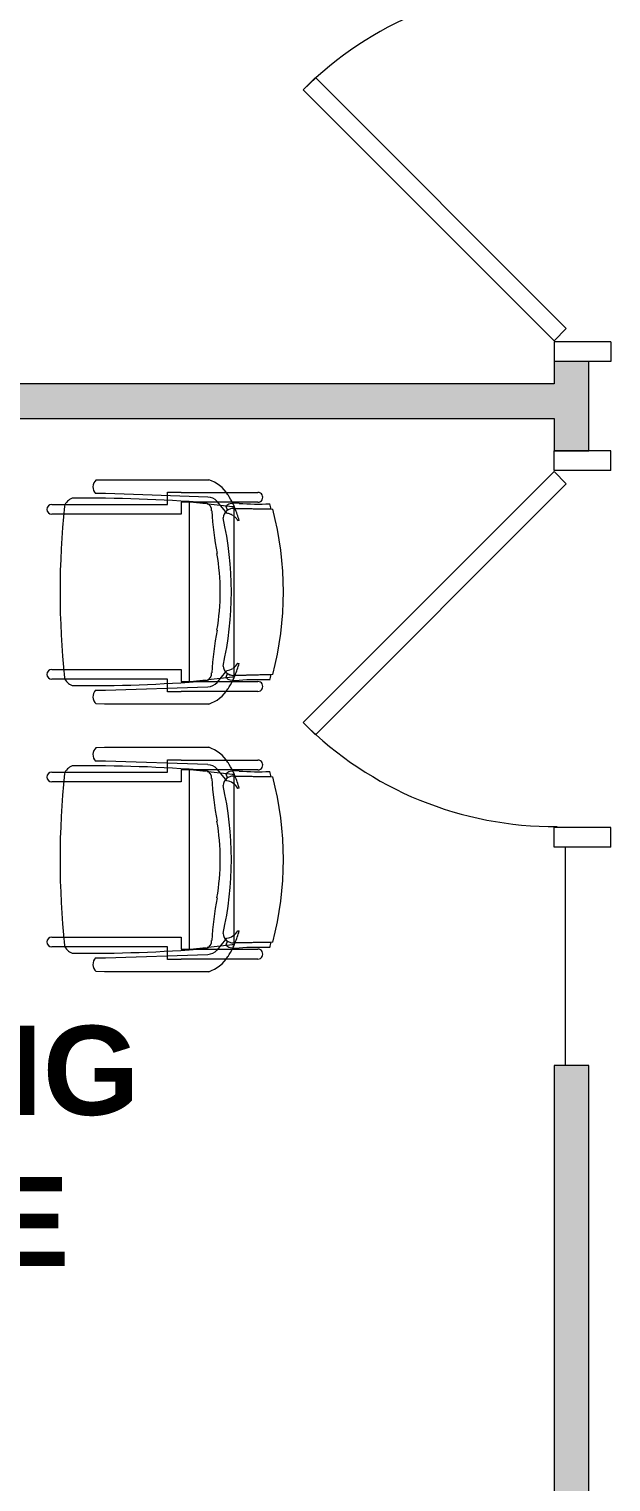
# Model space of a CAD drawing. Header units: inches. Extents: x 385 to 2249, y -1773 to -36.
# Drawn here: x 505.9 to 564.7, y -933.1 to -786.6 of the extents above; entities that cross this region are included whole.
import ezdxf

# ---------------------------------------------------------------- set-up
doc = ezdxf.new("R2010")
doc.units = ezdxf.units.IN
doc.header["$MEASUREMENT"] = 0
for name, color, linetype, lineweight in [('A-AREA-IDEN', 2, 'Continuous', 9), ('A-DOOR', 31, 'Continuous', 13), ('A-DOOR-FRAM', 31, 'Continuous', 20), ('A-GLAZ', 151, 'Continuous', 13), ('A-WALL-PATT', 111, 'Continuous', 13), ('I-FURN', 30, 'Continuous', 9), ('I-WALL', 2, 'Continuous', 13)]:
    doc.layers.add(name, color=color, linetype=linetype, lineweight=lineweight)
doc.styles.add('Swis721 Lt BT_B', font='', dxfattribs={"height": 9})
doc.styles.get('Swis721 Lt BT_B').set_extended_font_data('Swis721 Lt BT', bold=True)

# ---------------------------------------------------------------- blocks, each defined once
blk = doc.blocks.new('F-Haworth_Chair_X99-Seminar - X99 Seminar Chair with Glides-V15-Level 6 POWER _ SIGNAL')
at = {"layer": 'I-FURN'}
for p, q in [((-8.82, 9.44), (-8.82, 10.78)), ((-7.83, 10.78), (-7.83, 9.57)), ((7.83, 9.57), (7.83, 10.78)), ((8.82, 10.78), (8.82, 9.44)), ((-8.82, -0.89), (-8.82, 9.44)), ((-7.83, 9.57), (-7.83, -2.27)), ((7.83, -2.27), (7.83, 9.57)), ((8.82, 9.44), (8.82, -0.89)), ((-11.32, 5.48), (-11.3, 6.32)), ((-9.92, 6.36), (-9.92, 5.36)), ((9.92, 5.36), (9.92, 6.36)), ((11.3, 6.32), (11.32, 5.48)), ((-11.32, -5.06), (-11.32, 5.48)), ((-9.92, 5.36), (-9.57, -4.97)), ((9.57, -4.97), (9.92, 5.36)), ((11.32, 5.48), (11.32, -5.06)), ((-10.07, -0.89), (-9.71, -0.89)), ((-10.07, -2.27), (-10.07, -0.89)), ((-9.71, -0.89), (-9.2, -0.89)), ((-9.2, -0.89), (-8.82, -0.89)), ((8.82, -0.89), (9.2, -0.89)), ((9.2, -0.89), (9.71, -0.89)), ((9.71, -0.89), (10.07, -0.89)), ((10.07, -0.89), (10.07, -2.27)), ((-10.04, -2.27), (-10.07, -2.27)), ((-10.04, -4.99), (-10.04, -2.27)), ((-9.04, -2.27), (-9.04, -3.12)), ((-7.83, -2.27), (-9.04, -2.27)), ((9.04, -2.27), (7.83, -2.27)), ((9.04, -3.12), (9.04, -2.27)), ((10.04, -2.27), (10.04, -4.99)), ((10.07, -2.27), (10.04, -2.27)), ((-9.07, -3.12), (9.07, -3.12)), ((-9.07, -3.2), (-9.07, -3.12)), ((-8.9, -4.8), (-9.07, -3.2)), ((-9.04, -3.12), (-9.04, -3.43)), ((-9.04, -3.43), (-9.04, -3.62)), ((-9.04, -3.62), (-9.04, -5.99)), ((9.07, -3.2), (8.9, -4.8)), ((9.04, -3.43), (9.04, -3.12)), ((9.04, -3.62), (9.04, -3.43)), ((9.04, -5.99), (9.04, -3.62)), ((9.07, -3.12), (9.07, -3.2)), ((-10.04, -6.81), (-10.04, -5)), ((-8.88, -4.99), (-8.89, -4.91)), ((-8.75, -6.22), (-8.88, -4.99)), ((8.88, -4.99), (8.75, -6.22)), ((8.89, -4.91), (8.88, -4.99)), ((10.04, -5), (10.04, -6.81)), ((-10.04, -10.02), (-10.04, -6.81)), ((-9.13, -5.92), (-8.07, -6.77)), ((-9.04, -5.99), (-9.04, -7.4)), ((-8.68, -6.87), (-8.75, -6.22)), ((-8.62, -7.42), (-8.68, -6.87)), ((-8.61, -6.81), (-8.23, -6.95)), ((-8.03, -6.81), (-7.95, -6.87)), ((7.95, -6.87), (8.03, -6.81)), ((8.07, -6.77), (9.13, -5.92)), ((8.23, -6.95), (8.61, -6.81)), ((8.68, -6.87), (8.62, -7.42)), ((8.75, -6.22), (8.68, -6.87)), ((9.04, -7.4), (9.04, -5.99)), ((10.04, -6.81), (10.04, -10.02)), ((-9.04, -7.4), (-9.04, -10.02)), ((-8.6, -7.6), (-8.62, -7.43)), ((-8.49, -7.6), (-8.56, -7.6)), ((-8.42, -7.57), (-8.34, -11.37)), ((-8.34, -11.52), (-8.42, -7.57)), ((-7.65, -7.6), (-8.4, -7.6)), ((0.07, -7.6), (-7.65, -7.6)), ((-7.18, -7.99), (-7.21, -8.13)), ((7.65, -7.6), (0.08, -7.6)), ((7.21, -8.13), (7.18, -7.99)), ((8.4, -7.6), (7.65, -7.6)), ((8.34, -11.37), (8.42, -7.57)), ((8.42, -7.57), (8.34, -11.52)), ((8.56, -7.6), (8.49, -7.6)), ((8.62, -7.43), (8.6, -7.6)), ((9.04, -10.02), (9.04, -7.4))]:
    blk.add_line(p, q, dxfattribs=at)
for centre, radius, start, end in [((-8.32, 10.78), 0.495, 0, 180), ((8.32, 10.78), 0.495, 0, 180), ((-8.21, 8.28), 1.31, 110.0433, 159.9567), ((0, -75.01), 84.96, 84.1475, 95.8525), ((8.21, 8.28), 1.31, 20.0433, 69.9567), ((144.06, 7.32), 153.52, 179.4749, 184.5213), ((-144.06, 7.32), 153.52, 355.4787, 0.5251), ((-10.58, 5.68), 0.956, 45.8901, 138.1099), ((10.58, 5.68), 0.956, 41.8901, 134.1099), ((-7.87, -3.92), 3.63, 198.1789, 238.0478), ((-8.18, -4.9), 1.39, 182.8013, 227.1078), ((-8.24, -4.59), 0.763, 194.2338, 275.7662), ((-11.32, -48.08), 42.84, 79.9767, 85.7699), ((11.32, -48.08), 42.84, 94.2301, 100.0233), ((8.24, -4.59), 0.763, 264.2338, 345.7662), ((8.18, -4.9), 1.39, 312.8922, 357.1987), ((7.87, -3.92), 3.63, 301.9522, 341.8211), ((-4.71, 1.15), 9.61, 238.0478, 243.9964), ((-5.2, -7.86), 3.74, 170.0936, 184.0143), ((-8.28, -7.33), 0.613, 122.5427, 170.0936), ((-7.37, -7.55), 1.05, 95.9554, 181.1786), ((-7.37, -7.55), 1.05, 145.2002, 181.1786), ((-6.55, -6.76), 1.38, 185.0878, 212.4248), ((0, 26.49), 33.83, 257.2285, 282.7715), ((0, 15.97), 22.19, 259.9767, 280.0233), ((7.37, -7.55), 1.05, 358.8214, 84.0446), ((6.55, -6.76), 1.38, 327.5752, 340.4467), ((6.55, -6.76), 1.38, 340.4467, 354.9122), ((7.37, -7.55), 1.05, 358.8214, 34.7998), ((8.28, -7.33), 0.613, 9.9064, 57.4573), ((5.2, -7.86), 3.74, 355.9857, 9.9064), ((4.71, 1.15), 9.61, 296.0036, 301.9522), ((-36.06, -10.03), 27.2, 357.4882, 4.0143), ((-4.71, 1.15), 9.61, 243.9964, 246.4906), ((-4.71, 1.15), 9.61, 246.6393, 247.073), ((-4.71, 1.15), 9.61, 247.2631, 254.9334), ((-6.55, -6.76), 1.38, 214.0187, 242.9497), ((6.55, -6.76), 1.38, 297.0503, 311.5158), ((4.71, 1.15), 9.61, 285.0666, 292.7369), ((6.55, -6.76), 1.38, 311.5158, 325.9813), ((4.71, 1.15), 9.61, 292.927, 293.3607), ((4.71, 1.15), 9.61, 293.5094, 296.0036), ((36.06, -10.03), 27.2, 175.9857, 182.5118), ((-9.54, -10.02), 0.498, 180, 0), ((9.54, -10.02), 0.498, 180, 0), ((0, 20.73), 33.17, 254.4478, 255.4234), ((0, 20.29), 32.89, 255.304, 284.6925), ((0, 20.73), 33.17, 284.5766, 285.5522)]:
    blk.add_arc(centre, radius, start, end, dxfattribs=at)
blk = doc.blocks.new('F-Haworth_Chair_X99-Seminar - X99 Seminar Chair with Glides-V17-Level 6 POWER _ SIGNAL')
at = {"layer": 'I-FURN'}
for p, q in [((-8.82, 9.44), (-8.82, 10.78)), ((-7.83, 10.78), (-7.83, 9.57)), ((7.83, 9.57), (7.83, 10.78)), ((8.82, 10.78), (8.82, 9.44)), ((-8.82, -0.89), (-8.82, 9.44)), ((-7.83, 9.57), (-7.83, -2.27)), ((7.83, -2.27), (7.83, 9.57)), ((8.82, 9.44), (8.82, -0.89)), ((-11.32, 5.48), (-11.3, 6.32)), ((-9.92, 6.36), (-9.92, 5.36)), ((9.92, 5.36), (9.92, 6.36)), ((11.3, 6.32), (11.32, 5.48)), ((-11.32, -5.06), (-11.32, 5.48)), ((-9.92, 5.36), (-9.57, -4.97)), ((9.57, -4.97), (9.92, 5.36)), ((11.32, 5.48), (11.32, -5.06)), ((-10.07, -0.89), (-9.71, -0.89)), ((-10.07, -2.27), (-10.07, -0.89)), ((-9.71, -0.89), (-9.2, -0.89)), ((-9.2, -0.89), (-8.82, -0.89)), ((8.82, -0.89), (9.2, -0.89)), ((9.2, -0.89), (9.71, -0.89)), ((9.71, -0.89), (10.07, -0.89)), ((10.07, -0.89), (10.07, -2.27)), ((-10.04, -2.27), (-10.07, -2.27)), ((-10.04, -4.99), (-10.04, -2.27)), ((-9.04, -2.27), (-9.04, -3.12)), ((-7.83, -2.27), (-9.04, -2.27)), ((9.04, -2.27), (7.83, -2.27)), ((9.04, -3.12), (9.04, -2.27)), ((10.04, -2.27), (10.04, -4.99)), ((10.07, -2.27), (10.04, -2.27)), ((-9.07, -3.12), (9.07, -3.12)), ((-9.07, -3.2), (-9.07, -3.12)), ((-8.9, -4.8), (-9.07, -3.2)), ((-9.04, -3.12), (-9.04, -3.43)), ((-9.04, -3.43), (-9.04, -3.62)), ((-9.04, -3.62), (-9.04, -5.99)), ((9.07, -3.2), (8.9, -4.8)), ((9.04, -3.43), (9.04, -3.12)), ((9.04, -3.62), (9.04, -3.43)), ((9.04, -5.99), (9.04, -3.62)), ((9.07, -3.12), (9.07, -3.2)), ((-10.04, -6.81), (-10.04, -5)), ((-8.88, -4.99), (-8.89, -4.91)), ((-8.75, -6.22), (-8.88, -4.99)), ((8.88, -4.99), (8.75, -6.22)), ((8.89, -4.91), (8.88, -4.99)), ((10.04, -5), (10.04, -6.81)), ((-10.04, -10.02), (-10.04, -6.81)), ((-9.13, -5.92), (-8.07, -6.77)), ((-9.04, -5.99), (-9.04, -7.4)), ((-8.68, -6.87), (-8.75, -6.22)), ((-8.62, -7.42), (-8.68, -6.87)), ((-8.61, -6.81), (-8.23, -6.95)), ((-8.03, -6.81), (-7.95, -6.87)), ((7.95, -6.87), (8.03, -6.81)), ((8.07, -6.77), (9.13, -5.92)), ((8.23, -6.95), (8.61, -6.81)), ((8.68, -6.87), (8.62, -7.42)), ((8.75, -6.22), (8.68, -6.87)), ((9.04, -7.4), (9.04, -5.99)), ((10.04, -6.81), (10.04, -10.02)), ((-9.04, -7.4), (-9.04, -10.02)), ((-8.6, -7.6), (-8.62, -7.43)), ((-8.49, -7.6), (-8.56, -7.6)), ((-8.42, -7.57), (-8.34, -11.37)), ((-8.34, -11.52), (-8.42, -7.57)), ((-7.65, -7.6), (-8.4, -7.6)), ((7.65, -7.6), (-7.61, -7.6)), ((-7.18, -7.99), (-7.21, -8.13)), ((7.21, -8.13), (7.18, -7.99)), ((8.4, -7.6), (7.65, -7.6)), ((8.34, -11.37), (8.42, -7.57)), ((8.42, -7.57), (8.34, -11.52)), ((8.56, -7.6), (8.49, -7.6)), ((8.62, -7.43), (8.6, -7.6)), ((9.04, -10.02), (9.04, -7.4))]:
    blk.add_line(p, q, dxfattribs=at)
for centre, radius, start, end in [((-8.32, 10.78), 0.495, 0, 180), ((8.32, 10.78), 0.495, 0, 180), ((-8.21, 8.28), 1.31, 110.0433, 159.9567), ((0, -75.01), 84.96, 84.1475, 95.8525), ((8.21, 8.28), 1.31, 20.0433, 69.9567), ((144.06, 7.32), 153.52, 179.4749, 184.5213), ((-144.06, 7.32), 153.52, 355.4787, 0.5251), ((-10.58, 5.68), 0.956, 45.8901, 138.1099), ((10.58, 5.68), 0.956, 41.8901, 134.1099), ((-7.87, -3.92), 3.63, 198.1789, 238.0478), ((-8.18, -4.9), 1.39, 182.8013, 227.1078), ((-8.24, -4.59), 0.763, 194.2338, 275.7662), ((-11.32, -48.08), 42.84, 79.9767, 85.7699), ((11.32, -48.08), 42.84, 94.2301, 100.0233), ((8.24, -4.59), 0.763, 264.2338, 345.7662), ((8.18, -4.9), 1.39, 312.8922, 357.1987), ((7.87, -3.92), 3.63, 301.9522, 341.8211), ((-4.71, 1.15), 9.61, 238.0478, 243.9964), ((-5.2, -7.86), 3.74, 170.0936, 184.0143), ((-8.28, -7.33), 0.613, 122.5427, 170.0936), ((-7.37, -7.55), 1.05, 95.9554, 181.1786), ((-7.37, -7.55), 1.05, 145.2002, 181.1786), ((-6.55, -6.76), 1.38, 185.0878, 212.4248), ((0, 26.49), 33.83, 257.2285, 282.7715), ((0, 15.97), 22.19, 259.9767, 280.0233), ((7.37, -7.55), 1.05, 358.8214, 84.0446), ((6.55, -6.76), 1.38, 327.5752, 354.9122), ((7.37, -7.55), 1.05, 358.8214, 34.7998), ((8.28, -7.33), 0.613, 9.9064, 57.4573), ((5.2, -7.86), 3.74, 355.9857, 9.9064), ((4.71, 1.15), 9.61, 296.0036, 301.9522), ((-36.06, -10.03), 27.2, 357.4882, 4.0143), ((-4.71, 1.15), 9.61, 243.9964, 246.4906), ((-4.71, 1.15), 9.61, 246.6393, 247.073), ((-4.71, 1.15), 9.61, 247.2631, 254.9334), ((-6.55, -6.76), 1.38, 214.0187, 242.9497), ((6.55, -6.76), 1.38, 297.0503, 325.9813), ((4.71, 1.15), 9.61, 285.0666, 292.7369), ((4.71, 1.15), 9.61, 292.927, 293.3607), ((4.71, 1.15), 9.61, 293.5094, 296.0036), ((36.06, -10.03), 27.2, 175.9857, 182.5118), ((-9.54, -10.02), 0.498, 180, 0), ((9.54, -10.02), 0.498, 180, 0), ((0, 20.73), 33.17, 254.4478, 255.4234), ((0, 20.29), 32.89, 255.304, 284.6925), ((0, 20.73), 33.17, 284.5766, 285.5522)]:
    blk.add_arc(centre, radius, start, end, dxfattribs=at)
blk = doc.blocks.new('Single Flush - OTJ_SOLIDFLUSH_ALUM-5772014-Level 6 POWER _ SIGNAL')
at = {"layer": 'A-DOOR', "color": 8, "lineweight": 20}
for p, q in [((-7.42, 27.07), (-8.65, 25.84)), ((17.91, 1.75), (-7.42, 27.07)), ((-8.65, 25.84), (16.67, 0.51)), ((16.67, 0.51), (17.91, 1.75))]:
    blk.add_line(p, q, dxfattribs=at)
at = {"layer": 'A-DOOR', "lineweight": 9}
blk.add_arc((17.91, 1.75), 35.81, 135, 180.5, dxfattribs=at)
at = {"layer": 'A-DOOR-FRAM', "color": 8}
for p, q in [((-20, -4), (-20, 1.75)), ((-20, 1.75), (-18, 1.75)), ((-18, -4), (-18, 1.75)), ((18, -4), (18, 1.75)), ((18, 1.75), (20, 1.75)), ((20, -4), (20, 1.75)), ((-20, -4), (-18, -4)), ((18, -4), (20, -4))]:
    blk.add_line(p, q, dxfattribs=at)
blk = doc.blocks.new('Single Flush - OTJ_SOLIDFLUSH_ALUM-5070093-Level 6 POWER _ SIGNAL')
at = {"layer": 'A-DOOR', "color": 8, "lineweight": 20}
for p, q in [((-8.65, -25.84), (16.67, -0.51)), ((16.67, -0.51), (17.91, -1.75)), ((17.91, -1.75), (-7.42, -27.07)), ((-7.42, -27.07), (-8.65, -25.84))]:
    blk.add_line(p, q, dxfattribs=at)
at = {"layer": 'A-DOOR', "lineweight": 9}
blk.add_arc((17.91, -1.75), 35.81, 179.5, 225, dxfattribs=at)
at = {"layer": 'A-DOOR-FRAM', "color": 8}
for p, q in [((-20, 4), (-20, -1.75)), ((-20, 4), (-18, 4)), ((-18, 4), (-18, -1.75)), ((18, 4), (18, -1.75)), ((18, 4), (20, 4)), ((20, 4), (20, -1.75)), ((-20, -1.75), (-18, -1.75)), ((18, -1.75), (20, -1.75))]:
    blk.add_line(p, q, dxfattribs=at)
blk = doc.blocks.new('Frameless opening with glazing - 22_ x 84_-5661426-Level 6 POWER _ SIGNAL')
at = {"layer": 'A-GLAZ', "color": 8, "lineweight": 20}
blk.add_line((-12.5, -0.625), (9.5, -0.625), dxfattribs=at)

msp = doc.modelspace()

# ---------------------------------------------------------------- hatches: boundary and pattern name
at = {"layer": 'A-WALL-PATT', "lineweight": 9}
h = msp.add_hatch(color=7, dxfattribs=at)
h.paths.add_polyline_path([(562.43, -822.37), (562.43, -820.12), (558.93, -820.12), (558.93, -822.37)], flags=0)
h.paths.add_polyline_path([(562.43, -758.12), (562.43, -701.86), (558.93, -701.86), (558.93, -758.12)], flags=0)
msp.add_hatch(color=7, dxfattribs=at).paths.add_polyline_path([(504.47, -825.87), (562.43, -825.87), (562.43, -822.37), (443.96, -822.37), (443.96, -825.87), (504.46, -825.87)], flags=0)
h = msp.add_hatch(color=7, dxfattribs=at)
h.paths.add_polyline_path([(562.43, -955.87), (562.43, -891.12), (558.93, -891.12), (558.93, -955.87)], flags=0)
h.paths.add_polyline_path([(558.93, -829.12), (562.43, -829.12), (562.43, -825.87), (558.93, -825.87)], flags=0)

# ---------------------------------------------------------------- linework, layer by layer
at = {"layer": 'I-WALL', "color": 8, "lineweight": 20}
for p, q in [((558.93, -820.12), (558.93, -822.37)), ((562.43, -820.12), (558.93, -820.12)), ((562.43, -829.12), (562.43, -820.12)), ((558.93, -822.37), (441.93, -822.37)), ((441.93, -825.87), (558.93, -825.87)), ((558.93, -825.87), (558.93, -829.12)), ((558.93, -829.12), (562.43, -829.12)), ((562.43, -891.12), (558.93, -891.12)), ((558.93, -891.12), (558.93, -955.87)), ((562.43, -961.62), (562.43, -891.12))]:
    msp.add_line(p, q, dxfattribs=at)

# ---------------------------------------------------------------- block references
at = {"layer": 'A-DOOR'}
for name, p, rotation in [('Single Flush - OTJ_SOLIDFLUSH_ALUM-5070093-Level 6 POWER _ SIGNAL', (560.68, -800.12), 269.9999999999999), ('Single Flush - OTJ_SOLIDFLUSH_ALUM-5772014-Level 6 POWER _ SIGNAL', (560.68, -849.12), 89.99999999999991)]:
    msp.add_blockref(name, p, dxfattribs=dict(at, rotation=rotation))
at = {"layer": 'A-GLAZ', "rotation": 269.9999999999999}
msp.add_blockref('Frameless opening with glazing - 22_ x 84_-5661426-Level 6 POWER _ SIGNAL', (560.68, -881.62), dxfattribs=at)
at = {"layer": 'I-FURN', "rotation": 89.99999999999977}
for name, p in [('F-Haworth_Chair_X99-Seminar - X99 Seminar Chair with Glides-V15-Level 6 POWER _ SIGNAL', (519.02, -843.35)), ('F-Haworth_Chair_X99-Seminar - X99 Seminar Chair with Glides-V17-Level 6 POWER _ SIGNAL', (519.02, -870.35))]:
    msp.add_blockref(name, p, dxfattribs=at)

# ---------------------------------------------------------------- texts
at = {"layer": 'A-AREA-IDEN', "char_height": 9, "attachment_point": 1, "style": 'Swis721 Lt BT_B'}
for s, insert, width in [('EXISTING', (458.42, -887.12), 68.175), ('OFFICE', (463.92, -902.37), 54.843)]:
    msp.add_mtext(s, dxfattribs=dict(at, insert=insert, width=width))

doc.saveas('drawing.dxf')
